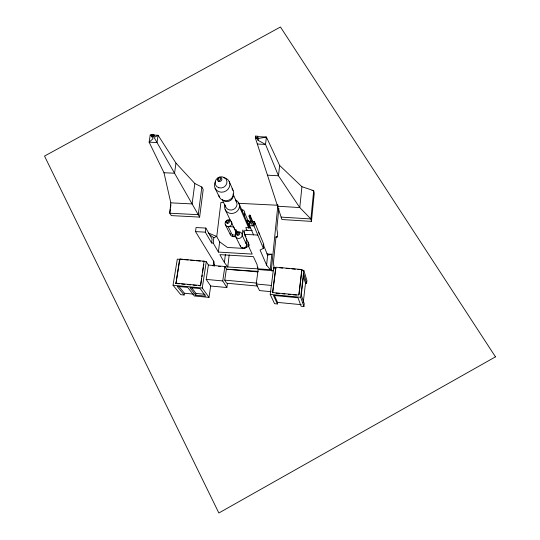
<?xml version="1.0" encoding="UTF-8"?>
<svg xmlns="http://www.w3.org/2000/svg" width="540" height="540" viewBox="0 0 540 540"><rect width="100%" height="100%" fill="white"/><g stroke="black" fill="none" stroke-linecap="round" stroke-linejoin="round"><path stroke-width="0.81" d="M278.856 208.325L276.824 228.677L277.594 233.766L277.27 236.986L276.143 237.202L276.007 236.831L273.402 262.933L274.192 267.941M311.465 221.387L310.892 218.963L299.774 207.569L278.471 175.777L265.531 144.423L258.053 140.339L258.275 138.53L257.533 136.202L255.569 136.107L255.346 137.93L281.921 219.53L311.465 221.387L314.24 193.253L313.693 190.647L301.934 186.712L279.632 165.456L266.409 137.039L258.235 136.661L257.276 137.552M266.8 253.935L271.796 254.232L270.243 269.622L266.605 265.133L260.078 250.034L263.365 248.36L263.776 244.391L254.414 221.663L250.013 221.427L249.548 225.653L253.517 234.839M271.931 270.972L271.397 269.696L277.864 205.261L238.498 203.303M151.801 135.034L150.228 134.98L149.135 142.196L163.984 172.746L170.816 202.851L169.756 213.206L171.322 215.602L199.631 217.1L203.189 189.594L201.852 187.022L194.812 183.506L175.972 163.1L158.072 135.263L153.367 135.095M266.605 265.133L267.631 255.116L263.156 244.303M301.934 186.712L299.774 207.569L277.587 206.233L277.776 204.572M257.857 267.219L257.688 268.839L257.06 264.546L253.388 256.655L219.868 254.637L224.411 262.528L227.765 266.969L229.169 254.927M249.149 245.929L244.282 248.434L227.414 247.448L219.632 241.839L216.635 236.412L213.847 237.789L213.199 243.061L218.396 252.085L252.207 254.104L248.009 245.072L248.339 242.042M254.414 221.663L253.955 225.896L249.548 225.653M248.009 245.072L249.325 245.153L244.337 234.326L244.796 230.216L252.295 230.627M246.031 243.493L246.53 238.97M252.437 225.815L249.048 216.31L249.183 215.136L250.094 215.183L254.084 224.748M263.365 248.36L249.966 216.358L250.094 215.183M244.391 216.061L244.735 213.017L248.454 221.663M279.632 165.456L278.471 175.777L267.476 175.183M235.413 234.981L236.034 229.588L237.478 232.591M303.21 302.825L305.492 283.122L303.311 276.203M275.94 268.495L275.697 267.887L273.632 267.705L270.216 294.401L274.556 303.689L277.364 303.959L273.469 295.434L298.006 297.749L301.091 306.241L303.919 306.518L304.243 303.757L301.266 295.178L303.743 273.996L306.612 283.223L305.492 283.122M306.612 283.223L306.923 280.51L303.818 270.378L301.732 270.196L298.809 295.029L272.558 292.565L275.697 267.887M224.411 262.528L225.389 254.259M299.018 294.509L301.954 269.521L275.96 267.219L272.7 292.876L272.558 292.565M303.919 306.518L300.672 297.277L303.818 270.378M213.158 266.051L213.773 261.029M216.729 236.75L220.914 202.426L223.425 202.554M214.637 264.533L214.448 266.132L214.022 261.887L195.534 231.606L196.06 227.536L205.835 228.076L212.085 239.011L211.599 242.966L213.199 243.061M218.396 252.085L219.632 241.839M258.053 140.339L257.31 138.024L257.533 136.202M277.364 303.959L277.56 302.4L274.32 295.245M211.599 242.966L205.315 232.153L205.835 228.076M201.852 187.022L198.261 214.697L169.756 213.206L170.336 209.034M194.812 183.506L192.105 203.924L170.816 202.851M271.067 291.681L259.517 290.594L256.216 284.026L258.161 269.487L273.382 270.844M170.572 207.374L170.924 204.869M175.972 163.1L174.548 173.212L163.984 172.746M198.902 285.653L200.536 285.809L203.985 261.522L206.273 261.725L208.386 265.039L206.206 279.403L210.701 286.018L226.861 287.537L227.462 283.385M226.861 287.537L222.757 280.935L224.863 266.51L208.386 265.039M257.715 286.085L226.638 283.203L224.762 280.139L226.368 269.096L224.863 266.51M199.631 217.1L153.562 136.485L153.833 134.703L151.942 134.636L151.673 136.418L152.989 138.699L149.135 142.196L156.998 142.493L158.072 135.263L155.135 136.991L153.833 134.703M178.949 286.457L184.403 293.26L184.126 294.995L177.167 286.382L187.691 287.375L194.319 295.974L209 297.385L210.701 286.018M200.536 285.809L201.677 278.377M201.933 276.73L202.183 275.076M202.561 272.599L203.324 267.651M203.573 265.997L203.83 264.35M179.226 283.804L175.952 283.5L179.915 259.058L204.309 261.225L204.208 261.873L203.985 261.522M209 297.385L202.264 287.996L206.273 261.725M195.73 295.191L189.959 287.618L200.104 288.576L205.598 296.136L195.73 295.191L196 293.443L191.68 287.732M175.952 283.5L179.557 259.355L177.296 259.16L173.036 285.235L180.779 294.671L184.126 294.995M267.631 255.116L271.796 254.232M258.275 138.53L266.409 137.039L265.531 144.423L257.33 144.031M151.673 136.418L153.562 136.485M255.346 137.93L257.31 138.024M257.627 138.497L256.325 138.436L255.569 136.107M249.048 216.31L249.966 216.358M228.866 220.097L230.459 220.178M250.506 221.245L246.51 221.029L248.184 224.876M250.594 227.806L245.781 227.549L247.131 230.573M312.012 190.553L313.693 190.647L310.892 218.963L281.131 217.107M195.534 231.606L205.315 232.153M244.337 234.326L257.803 235.082M275.974 236.912L277.27 236.986M232.254 234.893L235.359 235.069M218.606 266.396L220.273 266.497M224.438 266.76L271.397 269.696M227.293 269.393L258.248 271.35M279.423 267.786L282.771 268.083M286.119 268.38L289.474 268.677M291.985 268.9L295.34 269.197M297.851 269.42L301.954 269.521M182.5 259.484L179.915 259.058M184.126 259.625L188.19 259.99M190.627 260.206L194.69 260.564M196.317 260.705L200.374 261.07M202.817 261.286L204.309 261.225M226.368 269.096L257.715 271.91M224.762 280.139L257.06 283.115M206.206 279.403L222.757 280.935M256.216 284.026L271.512 285.437M175.689 283.176L200.306 285.485M181.69 284.04L184.964 284.344M187.427 284.573L190.701 284.884M193.165 285.113L196.439 285.424M275.974 293.18L279.254 293.49M282.528 293.794L284.985 294.03M288.266 294.334L290.723 294.563M293.18 294.8L296.46 295.103M173.036 285.235L202.264 287.996M270.216 294.401L300.672 297.277M196 293.443L205.038 294.307M184.403 293.26L193.799 294.158M277.56 302.4L301.273 304.668M208.379 232.997L216.635 236.412M150.228 134.98L152.044 136.148M209.345 234.454L213.847 237.789M179.557 259.355L179.962 259.909M151.942 134.636L153.259 136.924M225.369 224.802L230.459 234.86M233.111 236.601L228.103 226.584L233.672 226.888L236.23 232.173M235.683 236.648L240.476 246.402M225.173 209.588L236.324 232.646M215.075 188.224L219.254 196.884M222.338 199.874L225.74 207.002M246.814 245.16L242.217 235.366L242.825 229.966L245.929 236.716M233.044 193.968L236.54 201.919M239.45 206.746L248.981 228.521M229.25 181.562L233.091 190.377M238.862 203.148L248.413 225.126M273.632 267.705L274.172 269.015M249.46 215.926L250.304 218.309M249.703 224.06A1.762 1.64 -22.9 0 1 250.783 221.326M250.519 227.691A3.456 3.233 -22.9 0 1 250.357 221.677M254.88 223.115A3.456 3.233 -22.9 0 1 255.13 223.918M250.27 223.256A0.884 0.83 -22.9 0 1 250.236 222.237M258.613 232.585A3.348 3.146 -22.8 0 1 259.315 234.056M246.098 242.851A3.355 3.159 -25.7 0 1 244.856 247.833A3.355 3.159 -25.7 0 1 240.232 245.612M239.186 231.896A3.463 3.247 -25.7 0 1 241.745 236.736A3.463 3.247 -25.7 0 1 235.973 237.141A3.463 3.247 -25.7 0 1 238.295 231.957M246.26 245.7A2.241 2.113 -25.7 0 1 242.339 247.543M235.535 235.804A3.335 3.119 -26.4 0 1 230.202 233.26M231.14 221.171A3.442 3.2 -26.3 0 1 230.6 225.761A3.442 3.2 -26.3 0 1 225.828 225.504A3.442 3.2 -26.3 0 1 226.375 220.914M227.131 220.441A3.442 3.2 -26.3 0 1 230.506 220.617M235.838 235.798A2.228 2.086 -26.4 0 1 232.76 236.399M241.724 209.621A3.436 3.193 -23.7 0 1 244.1 214.61M247.874 220.624A3.328 3.105 -23.7 0 1 248.947 221.839M241.238 209.594A1.748 1.62 -23.8 0 1 242.224 211.667M223.709 177.694A7.83 7.168 -24.6 0 1 229.5 186.725A7.83 7.168 -24.6 0 1 218.909 191.714A7.83 7.168 -24.6 0 1 215.609 181.501M232.072 188.851A7.641 7.027 -24.6 0 1 229.183 200.003A7.641 7.027 -24.6 0 1 218.72 195.129M233.159 194.65A6.116 5.63 -24.6 0 1 229.601 200.948A6.116 5.63 -24.6 0 1 222.466 199.685M235.744 200.718A5.967 5.515 -24.6 0 1 233.503 209.459A5.967 5.515 -24.6 0 1 225.322 205.625M235.332 199.847A7.56 6.993 -24.6 0 1 238.896 208.771A7.56 6.993 -24.6 0 1 229.5 213.199A7.56 6.993 -24.6 0 1 224.87 204.775M495.47 356.852L218.855 513L44.53 156.073L280.456 27L495.47 356.852M237.863 235.258A1.762 1.647 -25.7 0 0 239.652 232.835A1.762 1.647 -25.7 0 0 236.648 232.673A1.762 1.647 -25.7 0 0 237.863 235.258M237.843 234.178A0.884 0.83 -25.7 0 0 238.741 232.963A0.884 0.83 -25.7 0 0 237.229 232.875A0.884 0.83 -25.7 0 0 237.843 234.178M227.482 223.351A1.748 1.627 -26.3 0 0 229.264 220.954A1.748 1.627 -26.3 0 0 226.287 220.799A1.748 1.627 -26.3 0 0 227.482 223.351M227.455 222.278A0.884 0.817 -26.3 0 0 228.353 221.069A0.884 0.817 -26.3 0 0 226.854 220.988A0.884 0.817 -26.3 0 0 227.455 222.278M218.788 181.406A2.302 2.099 -24.6 0 0 221.873 178.916A2.302 2.099 -24.6 0 0 218.221 177.788A2.302 2.099 -24.6 0 0 218.788 181.406M218.835 187.751A6.041 5.522 -24.6 0 0 226.908 181.197A6.041 5.522 -24.6 0 0 217.31 178.254A6.041 5.522 -24.6 0 0 218.835 187.751M219.024 180.238A1.303 1.195 -24.6 0 0 220.772 178.828A1.303 1.195 -24.6 0 0 218.7 178.187A1.303 1.195 -24.6 0 0 219.024 180.238"/></g></svg>
